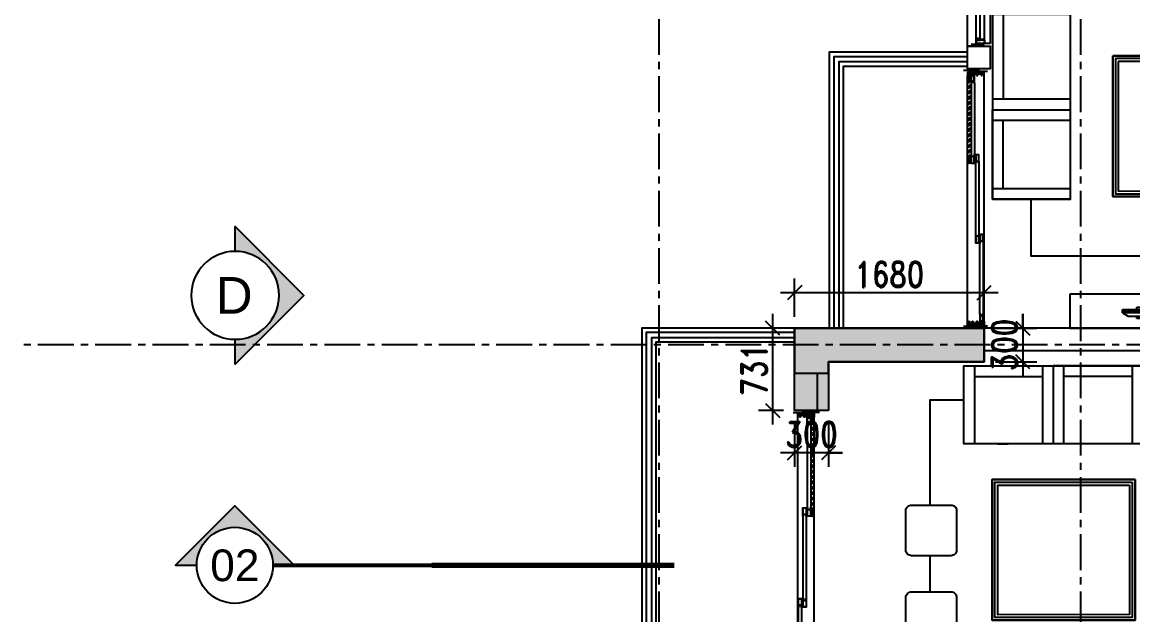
# Model space of a CAD drawing. Header units: millimetres. Extents: x 2061841 to 105821645, y -77612 to 48520811.
# Drawn here: x 105418332 to 105428181, y 48490466 to 48495724 of the extents above; entities that cross this region are included whole.
import ezdxf
from ezdxf.enums import TextEntityAlignment as Align

# ---------------------------------------------------------------- set-up
doc = ezdxf.new("R2010")
doc.units = ezdxf.units.MM
doc.header["$LTSCALE"] = 10
doc.header["$MEASUREMENT"] = 0
doc.linetypes.add('xa_type A_Seventh floor plan$0$HIDDEN2', pattern=[4.7625, 3.175, -1.5875])
doc.linetypes.add('XR_type A_TYP_GRID$0$CENTER', pattern=[50.8, 31.75, -6.35, 6.35, -6.35])
for name, color, linetype in [('AS-COLS', 2, 'Continuous'), ('DIM', 8, 'Continuous'), ('S-OPENING', 6, 'Continuous'), ('xa_type A_Seventh floor plan$0$A-ANNO-SYMB', 215, 'Continuous'), ('xa_type A_Seventh floor plan$0$A-FLOR-HRAL', 200, 'Continuous'), ('xa_type A_Seventh floor plan$0$A-FURN-MOVE', 54, 'Continuous'), ('xa_type A_Seventh floor plan$0$A-GLAZ-FRAM', 74, 'Continuous'), ('xa_type A_Seventh floor plan$0$A-WALL', 3, 'Continuous'), ('xa_type A_Seventh floor plan$0$A-WALL-CILL', 140, 'Continuous'), ('xa_type A_Seventh floor plan$0$A-WALL-FNSH', 8, 'Continuous'), ('XR_type A_TYP_COL$0$AS-COLS', 2, 'Continuous'), ('XR_type A_TYP_COL$0$AS-COLS-PATT', 253, 'Continuous'), ('XR_type A_TYP_GRID$0$AS-GRID', 24, 'XR_type A_TYP_GRID$0$CENTER')]:
    doc.layers.add(name, color=color, linetype=linetype)
doc.layers.add('S-STRCOL HATCH', color=33, linetype='Continuous', lineweight=9)
doc.styles.add('200', font='romand.shx', dxfattribs={"width": 0.8, "height": 225})
doc.styles.add('xa_type A_Seventh floor plan$0$arial', font='arial.ttf')
doc.dimstyles.new('GR1', dxfattribs={"dimtxt": 225, "dimasz": 125, "dimexe": 125, "dimexo": 100, "dimgap": 50, "dimtad": 1, "dimdec": 0, "dimzin": 3, "dimdsep": 46, "dimtxsty": '200', "dimblk1": 'OBLIQUE', "dimblk2": 'OBLIQUE', "dimsah": 1, "dimcen": 0.0625, "dimdle": 125, "dimclrd": 3, "dimclre": 3, "dimclrt": 2, "dimadec": 0, "dimazin": 0, "dimtfac": 1, "dimtdec": 0, "dimtix": 1, "dimtmove": 0, "dimatfit": 3, "dimfxl": 1, "dimtolj": 1, "dimtzin": 0, "dimarcsym": 0})

# ---------------------------------------------------------------- blocks, each defined once
blk = doc.blocks.new('xa_type A_Seventh floor plan$0$Alframe Door 3T+W')
for p, q in [((35, 145.7), (0, 145.7)), ((0, 145.7), (0, 0)), ((1.3, 2), (1.3, 143.7)), ((1.3, 143.7), (16.1, 143.7)), ((16.1, 143.7), (16.1, 2)), ((18, 129.5), (18, 144.2)), ((18, 144.2), (35, 144.2)), ((34.1, 129.5), (18, 129.5)), ((18, 90), (18, 119.5)), ((18, 119.5), (34.1, 119.5)), ((35, 144.2), (35, 145.7)), ((0, 0), (35, 0)), ((16.1, 2), (1.3, 2)), ((34.1, 90), (18, 90)), ((18, 50.5), (18, 80)), ((18, 80), (34.1, 80)), ((34.1, 50.5), (18, 50.5)), ((18, 16.9), (18, 40.5)), ((18, 40.5), (34.1, 40.5)), ((34.8, 16.9), (18, 16.9)), ((18, 1.5), (18, 11.1)), ((18, 11.1), (34.8, 11.1)), ((35, 1.5), (18, 1.5)), ((35, 0), (35, 1.5))]:
    blk.add_line(p, q)
for centre, start, end in [((22.8, 124.5), 336, 24), ((22.8, 85), 336, 24), ((22.8, 45.5), 336, 24), ((22.8, 14), 346.32448, 13.67552)]:
    blk.add_arc(centre, 12.3, start, end)
blk = doc.blocks.new('xa_type A_Seventh floor plan$0$Alframe Win shutter wmesh')
for points in [[(7.5, -46), (7.5, 0), (4.5, 0), (4.5, -1.2), (6.2, -1.2), (6.2, -13.1), (-6.2, -13.1), (-6.2, -1.2), (-4.5, -1.2), (-4.5, 0), (-7.5, 0), (-7.5, -50), (-1, -50), (-1, -48), (-2, -48), (-2, -49), (-6.2, -49), (-6.2, -46)], [(6.2, -14.1), (-6.2, -14.1), (-6.2, -45), (6.2, -45)]]:
    blk.add_lwpolyline(points, close=True)
blk = doc.blocks.new('xa_type A_Seventh floor plan$0$Al frame Door shutter 1')
blk.add_lwpolyline([(8, -60), (15, -60), (15, 15), (8, 15), (8, 13.5), (13.5, 13.5), (13.5, 0), (-13.5, 0), (-13.5, 13.5), (-8, 13.5), (-8, 15), (-15, 15), (-15, -60), (-8, -60), (-8, -58.5), (-13.5, -58.5), (-13.5, -45), (13.5, -45), (13.5, -58.5), (8, -58.5), (8, -60)])
blk.add_lwpolyline([(-13.5, -43.5), (13.5, -43.5), (13.5, -1.5), (-13.5, -1.5)], close=True)
blk = doc.blocks.new('xa_type A_Seventh floor plan$0$Al frame Door shutter 2')
for p, q in [((-8, 75), (-15, 75)), ((-13.5, 60), (-13.5, 73.5)), ((-13.5, 73.5), (-8, 73.5)), ((13.5, 60), (-13.5, 60)), ((13.5, 58.5), (-13.5, 58.5)), ((-13.5, 58.5), (-13.5, 1.5)), ((-13.5, 1.5), (13.5, 1.5)), ((-8, 73.5), (-8, 75)), ((15, 75), (8, 75)), ((8, 75), (8, 73.5)), ((8, 73.5), (13.5, 73.5)), ((13.5, 73.5), (13.5, 60)), ((13.5, 1.5), (13.5, 58.5)), ((15, 34.5), (15, 75)), ((15, 34.5), (18.5, 34.5)), ((19, 33.2), (15, 33.2)), ((21.3, 37.3), (18.5, 34.5)), ((22.2, 36.4), (19, 33.2)), ((22.2, 36.4), (21.3, 37.3))]:
    blk.add_line(p, q)
blk.add_lwpolyline([(-15, 75), (-15, 0), (15, 0), (15, 33.2)])
blk = doc.blocks.new('*U309')
for p, q in [((49.9, 178.8), (2550.1, 178.8)), ((123.9, 172.6), (855, 172.6)), ((123.9, 142.6), (855, 142.6)), ((1661.1, 133.1), (930, 133.1)), ((1661.1, 103.1), (930, 103.1)), ((49.9, 33.1), (2541.1, 33.1)), ((2476.1, 93.6), (1736.1, 93.6)), ((2476.1, 63.6), (1736.1, 63.6))]:
    blk.add_line(p, q)
at = {"linetype": 'xa_type A_Seventh floor plan$0$HIDDEN2'}
for p, q in [((1707.1, 54.6), (2505.1, 54.6)), ((2501.1, 39.6), (1711.1, 39.6))]:
    blk.add_line(p, q, dxfattribs=at)
at = {"color": 251}
for points in [[(25, 80.9), (0, 80.9), (25, 130.9), (0, 130.9), (25, 80.9), (25, 130.9)], [(2575, 80.9), (2600, 80.9), (2575, 130.9), (2600, 130.9), (2575, 80.9), (2575, 130.9)]]:
    blk.add_lwpolyline(points, dxfattribs=at)
at = {"layer": 'xa_type A_Seventh floor plan$0$A-WALL-FNSH'}
for p, q in [((20, 130.9), (20, 220)), ((2580, 130.9), (2580, 220)), ((15, 80.9), (15, -15)), ((2585, 80.9), (2585, -15))]:
    blk.add_line(p, q, dxfattribs=at)
blk.add_blockref('xa_type A_Seventh floor plan$0$Alframe Door 3T+W', (25, 33.1))
at = {"xscale": -1}
for name, p, rotation in [('xa_type A_Seventh floor plan$0$Al frame Door shutter 1', (63.9, 157.6), 90), ('xa_type A_Seventh floor plan$0$Al frame Door shutter 2', (930, 157.6), 90), ('xa_type A_Seventh floor plan$0$Al frame Door shutter 2', (855, 118.1), 270), ('xa_type A_Seventh floor plan$0$Al frame Door shutter 2', (1736.1, 118.1), 90), ('xa_type A_Seventh floor plan$0$Al frame Door shutter 2', (1661.1, 78.6), 270), ('xa_type A_Seventh floor plan$0$Al frame Door shutter 1', (2536.1, 78.6), 270), ('xa_type A_Seventh floor plan$0$Alframe Win shutter wmesh', (2551.1, 47.1), 270)]:
    blk.add_blockref(name, p, dxfattribs=dict(at, rotation=rotation))
blk.add_blockref('xa_type A_Seventh floor plan$0$Alframe Door 3T+W', (2575, 33.1), dxfattribs=at)
at = {"rotation": 90.00000000000001}
blk.add_blockref('xa_type A_Seventh floor plan$0$Alframe Win shutter wmesh', (1661.1, 47.1), dxfattribs=at)
blk = doc.blocks.new('*U314')
for p, q in [((49.9, 168.2), (2250.1, 168.2)), ((123.9, 162), (756, 162)), ((123.9, 132), (756, 132)), ((1463.1, 122.5), (831, 122.5)), ((49.9, 22.5), (2241.1, 22.5)), ((1463.1, 92.5), (831, 92.5)), ((2176.1, 83), (1538.1, 83)), ((2176.1, 53), (1538.1, 53))]:
    blk.add_line(p, q)
at = {"linetype": 'xa_type A_Seventh floor plan$0$HIDDEN2'}
for p, q in [((1509.1, 44), (2205.1, 44)), ((2201.1, 29), (1513.1, 29))]:
    blk.add_line(p, q, dxfattribs=at)
at = {"color": 251}
for points in [[(25, 70.4), (0, 70.4), (25, 120.4), (0, 120.4), (25, 70.4), (25, 120.4)], [(2275, 70.4), (2300, 70.4), (2275, 120.4), (2300, 120.4), (2275, 70.4), (2275, 120.4)]]:
    blk.add_lwpolyline(points, dxfattribs=at)
at = {"layer": 'xa_type A_Seventh floor plan$0$A-WALL-FNSH'}
for p, q in [((20, 120.4), (20, 198.8)), ((2280, 120.4), (2280, 198.8)), ((15, 70.4), (15, -15)), ((2285, 70.4), (2285, -15))]:
    blk.add_line(p, q, dxfattribs=at)
blk.add_blockref('xa_type A_Seventh floor plan$0$Alframe Door 3T+W', (25, 22.5))
at = {"xscale": -1}
for name, p, rotation in [('xa_type A_Seventh floor plan$0$Al frame Door shutter 1', (63.9, 147), 90), ('xa_type A_Seventh floor plan$0$Al frame Door shutter 2', (831, 147), 90), ('xa_type A_Seventh floor plan$0$Al frame Door shutter 2', (756, 107.5), 270), ('xa_type A_Seventh floor plan$0$Al frame Door shutter 2', (1538.1, 107.5), 90), ('xa_type A_Seventh floor plan$0$Al frame Door shutter 2', (1463.1, 68), 270), ('xa_type A_Seventh floor plan$0$Al frame Door shutter 1', (2236.1, 68), 270), ('xa_type A_Seventh floor plan$0$Alframe Win shutter wmesh', (2251.1, 36.5), 270)]:
    blk.add_blockref(name, p, dxfattribs=dict(at, rotation=rotation))
blk.add_blockref('xa_type A_Seventh floor plan$0$Alframe Door 3T+W', (2275, 22.5), dxfattribs=at)
at = {"rotation": 90.00000000000001}
blk.add_blockref('xa_type A_Seventh floor plan$0$Alframe Win shutter wmesh', (1463.1, 36.5), dxfattribs=at)
blk = doc.blocks.new('*U335')
blk.add_hatch(color=256).paths.add_polyline_path([(2.999, 0), (4.686, 0), (0, 4.686), (-4.686, 0), (-2.999, 0, -1), (2.999, 0)])
blk.add_lwpolyline([(2.999, 0), (4.686, 0), (0, 4.686), (-4.686, 0), (-2.999, 0)])
at = {"const_width": 0.3}
blk.add_lwpolyline([(15.505, 0), (2.999, 0)], dxfattribs=at)
blk.add_circle((0, 0), 2.999)
at = {"style": 'xa_type A_Seventh floor plan$0$arial'}
blk.add_attdef('A', text='', height=2.499, dxfattribs=at).set_placement((0, 0), align=Align.MIDDLE_CENTER)
blk = doc.blocks.new('xa_type A_Seventh floor plan$0$Tag Elevation')
blk.add_hatch(color=256).paths.add_polyline_path([(2.9988, 0), (4.685625, 0), (0, 4.685625), (-4.685625, 0), (-2.9988, 0, -1), (2.9988, 0)])
blk.add_lwpolyline([(2.9988, 0), (4.685625, 0), (0, 4.685625), (-4.685625, 0), (-2.9988, 0)])
blk.add_circle((0, 0), 2.9988)
at = {"style": 'xa_type A_Seventh floor plan$0$arial'}
blk.add_attdef('A', text='', height=2.499, dxfattribs=at).set_placement((0, 0), align=Align.MIDDLE_CENTER)
blk = doc.blocks.new('xa_type A_Seventh floor plan$0$TAG')
at = {"layer": 'xa_type A_Seventh floor plan$0$A-ANNO-SYMB', "ltscale": 30, "const_width": 50}
blk.add_lwpolyline([(1013585.9, -113012.1), (1015737.7, -113012.1)], dxfattribs=at)
at = {"layer": 'xa_type A_Seventh floor plan$0$A-ANNO-SYMB'}
ref = blk.add_blockref('xa_type A_Seventh floor plan$0$Tag Elevation', (1011844.4, -110616.6), dxfattribs=dict(at, xscale=-130.1333541546751, yscale=130.1333541546751, zscale=130.1333541546751, rotation=270))
ref.add_attrib('A', 'D', dxfattribs={"layer": '0', "height": 325.2, "style": 'xa_type A_Seventh floor plan$0$arial'}).set_placement((1011835.3, -110616.6), align=Align.MIDDLE_CENTER)
at = {"layer": 'xa_type A_Seventh floor plan$0$A-ANNO-SYMB', "xscale": 112.5, "yscale": 112.5, "zscale": 112.5}
blk.add_blockref('*U335', (1011841.6, -113012.1), dxfattribs=at).add_auto_attribs({'A': '02'})
blk = doc.blocks.new('xa_type A_Seventh floor plan$0$Win clip')
for points in [[(14, 1.1), (14, 9), (17.6, 9), (17.6, 7.8), (18.8, 7.8), (18.8, 9), (20, 9), (20, 10.2), (0, 10.2), (0, 0), (3.4, 0), (3.4, -1.2), (2, -1.2), (2, -2.4), (4.6, -2.4), (4.6, 0), (16.8, 0), (16.8, -1.2), (15.4, -1.2), (15.4, -2.4), (18, -2.4), (18, 1.1)], [(1.2, 9), (12.7, 9), (12.7, 1.1), (1.2, 1.1)]]:
    blk.add_lwpolyline(points, close=True)
at = {"layer": 'Defpoints'}
blk.add_line((28, 2.7), (22, 2.7), dxfattribs=at)
blk = doc.blocks.new('*U338')
for p, q in [((70.2, 100.1), (940, 100.1)), ((60, 25.1), (940, 25.1)), ((70.4, 65.4), (940.2, 65.4))]:
    blk.add_line(p, q)
at = {"color": 251}
for p, q in [((0, 87.6), (25, 87.6)), ((25, 87.6), (0, 37.6)), ((0, 87.6), (25, 37.6)), ((25, 37.6), (0, 37.6)), ((1000, 87.6), (975, 87.6)), ((975, 87.6), (1000, 37.6)), ((1000, 87.6), (975, 37.6)), ((975, 37.6), (1000, 37.6))]:
    blk.add_line(p, q, dxfattribs=at)
for points in [[(62.5, 70.1), (62.5, 66.6), (55, 66.6), (55, 85.3), (58.8, 85.3), (58.8, 83.6), (60, 83.6), (60, 88.4), (58.8, 88.4), (58.8, 86.7), (55, 86.7), (55, 98.8), (58.8, 98.8), (58.8, 97.1), (60, 97.1), (60, 100.1), (25, 100.1), (25, 25.1), (60, 25.1), (60, 65.4), (70, 65.4), (70, 70.1)], [(937.5, 70.1), (937.5, 66.6), (945, 66.6), (945, 85.3), (941.2, 85.3), (941.2, 83.6), (940, 83.6), (940, 88.4), (941.2, 88.4), (941.2, 86.7), (945, 86.7), (945, 98.8), (941.2, 98.8), (941.2, 97.1), (940, 97.1), (940, 100.1), (975, 100.1), (975, 25.1), (940, 25.1), (940, 65.4), (930, 65.4), (930, 70.1)], [(69, 69.1), (67.8, 69.1), (67.8, 70.1), (70, 70.1), (67.8, 70.1), (67.8, 69.1), (69, 69.1), (69, 66.6), (63.5, 66.6), (63.5, 69.1)], [(931, 69.1), (932.2, 69.1), (932.2, 70.1), (930, 70.1), (932.2, 70.1), (932.2, 69.1), (931, 69.1), (931, 66.6), (936.5, 66.6), (936.5, 69.1)]]:
    blk.add_lwpolyline(points)
for points in [[(58.8, 26.3), (26.2, 26.3), (26.2, 98.9), (53.8, 98.9), (53.8, 65.4), (58.8, 65.4)], [(941.2, 26.3), (973.8, 26.3), (973.8, 98.9), (946.2, 98.9), (946.2, 65.4), (941.2, 65.4)], [(64.7, 80.1), (64.7, 79.1), (63.5, 79.1), (64.7, 79.1), (64.7, 80.1), (62.5, 80.1)], [(935.3, 80.1), (935.3, 79.1), (936.5, 79.1), (935.3, 79.1), (935.3, 80.1), (937.5, 80.1)]]:
    blk.add_lwpolyline(points, close=True)
at = {"layer": 'xa_type A_Seventh floor plan$0$A-WALL-CILL'}
blk.add_line((975, -25), (25, -25), dxfattribs=at)
blk.add_lwpolyline([(0, 145.1), (0, 175.1), (1000, 175.1), (1000, 145.1)], dxfattribs=at)
at = {"layer": 'xa_type A_Seventh floor plan$0$A-WALL-FNSH'}
for p, q in [((14.8, 87.6), (14.8, 145.1)), ((985.2, 87.6), (985.2, 145.1)), ((25, -25), (25, 35.1)), ((975, -25), (975, 35.1))]:
    blk.add_line(p, q, dxfattribs=at)
at = {"rotation": 270}
blk.add_blockref('xa_type A_Seventh floor plan$0$Win clip', (60, 100.1), dxfattribs=at)
at = {"xscale": -1, "rotation": 90}
blk.add_blockref('xa_type A_Seventh floor plan$0$Win clip', (940, 100.1), dxfattribs=at)
blk = doc.blocks.new('xa_type A_Seventh floor plan$0$tv')
for p, q in [((-500.5, 0), (-500.5, -20.1)), ((339.9, 0), (-500.5, 0)), ((339.9, -20.1), (339.9, 0)), ((-626.3, -50.3), (-576, -20.1)), ((465.7, -50.3), (-626.3, -50.3)), ((-626.3, -50.3), (-626.3, -80.5)), ((465.7, -50.3), (-626.3, -50.3)), ((-626.3, -65.4), (465.7, -65.4)), ((-626.3, -80.5), (465.7, -80.5)), ((-576, -20.1), (415.4, -20.1)), ((-500.5, -80.5), (-500.5, -100.6)), ((339.9, -100.6), (339.9, -80.5)), ((415.4, -20.1), (465.7, -50.3)), ((465.7, -80.5), (465.7, -50.3)), ((-500.5, -100.6), (339.9, -100.6))]:
    blk.add_line(p, q)
blk = doc.blocks.new('xa_type A_Seventh floor plan$0$drsf')
at = {"layer": 'xa_type A_Seventh floor plan$0$A-FURN-MOVE'}
for p, q in [((5040393.1, 3532375.7, 0), (5040393.1, 3533068.7, 0)), ((5040393.1, 3532375.7, 0), (5040393.1, 3533068.7, 0)), ((5040393.1, 3532375.7, 0), (5040393.1, 3533068.7, 0)), ((5042210.8, 3532375.7, 0), (5042210.7, 3533068.7, 0)), ((5042304.2, 3532375.7, 0), (5042304.2, 3533068.6, 0)), ((5039769.6, 3532600.7, 0), (5039456.7, 3532913.6, 0)), ((5039769.7, 3532913.6, 0), (5039456.7, 3532600.7, 0)), ((5040393.1, 3532975.2, 0), (5042210.7, 3532975.1, 0)), ((5040999, 3532375.7, 0), (5040999, 3532975.2, 0)), ((5041604.8, 3532375.7, 0), (5041604.9, 3532975.1, 0)), ((5039301.4, 3532373.9, 0), (5039301.4, 3531431.1, 0)), ((5042210.7, 3532375.6, 0), (5040299.6, 3532375.8, 0)), ((5039301.4, 3532280.4, 0), (5039994.4, 3532280.4, 0)), ((5039394.9, 3532280.4), (5039394.9, 3531524.6, 0)), ((5039994.3, 3531224.5, 0), (5039994.4, 3531830.4, 0)), ((5039994.3, 3531524.5, 0), (5039301.4, 3531524.6, 0)), ((5039301.3, 3530638.2, 0), (5039301.4, 3531431.1, 0)), ((5039301.4, 3531431.1, 0), (5039994.3, 3531431, 0)), ((5039301.4, 3531431.1, 0), (5039994.3, 3531431, 0)), ((5039994.3, 3531337.5, 0), (5039301.4, 3531337.6, 0)), ((5039394.9, 3530731.7), (5039394.9, 3531337.6, 0)), ((5039301.3, 3530731.7, 0), (5039994.3, 3530731.7, 0)), ((5039994.3, 3530638.2, 0), (5039301.3, 3530638.2, 0))]:
    blk.add_line(p, q, dxfattribs=at)
at = {"layer": 'xa_type A_Seventh floor plan$0$A-FURN-MOVE', "elevation": 0}
for points in [[(5039345.4, 3532488.6), (5039914.5, 3532488.6), (5039914.6, 3533041.5), (5039345.5, 3533041.5)], [(5039914.5, 3532488.6), (5039345.4, 3532488.6), (5039345.5, 3533041.5), (5039914.6, 3533041.5)], [(5039345.5, 3533041.5), (5039914.6, 3533041.5), (5039914.5, 3532488.6), (5039345.4, 3532488.6)], [(5040299.6, 3532375.8), (5040299.6, 3533068.7), (5042304.2, 3533068.6), (5042304.2, 3532375.6)], [(5039994.3, 3530638.2), (5039994.4, 3532373.9), (5039301.4, 3532373.9), (5039301.3, 3530638.2)], [(5040367.4, 3531911), (5040367.3, 3530661), (5041634.4, 3530660.9), (5041634.5, 3531910.9)], [(5040367.4, 3531911), (5041634.5, 3531910.9), (5041634.4, 3530660.9), (5040367.3, 3530661)], [(5040392.3, 3531886), (5040392.3, 3530686), (5041609.5, 3530685.9), (5041609.5, 3531885.9)]]:
    blk.add_lwpolyline(points, close=True, dxfattribs=at)
for points in [[(5042187, 3530133.5), (5039644.9, 3530133.6), (5039644.9, 3530638.2), (5039994.3, 3530638.2), (5039994.4, 3532373.9), (5039645, 3532373.9), (5039645, 3532488.6), (5039914.5, 3532488.6), (5039914.5, 3532765), (5040299.6, 3532765), (5040299.6, 3532375.8), (5041885.3, 3532375.7), (5041885.3, 3532375.7), (5042187.1, 3532375.6), (5042187.1, 3531683.8), (5041999.3, 3531683.8, 0.414214), (5041949.3, 3531633.8), (5041949.3, 3531283.8, 0.414214), (5041999.3, 3531233.8), (5042187.1, 3531233.8), (5042187, 3530913.3), (5041999.3, 3530913.3, 0.414214), (5041949.2, 3530863.3), (5041949.2, 3530513.3, 0.414214), (5041999.2, 3530463.3), (5042187, 3530463.3)], [(5041999.3, 3531233.8), (5042349.3, 3531233.8, 0.414214), (5042399.3, 3531283.8), (5042399.3, 3531633.8, 0.414214), (5042349.3, 3531683.8), (5041999.3, 3531683.8, 0.414214), (5041949.3, 3531633.8), (5041949.3, 3531283.8, 0.414214)], [(5041999.3, 3531233.8), (5042349.3, 3531233.8, 0.414214), (5042399.3, 3531283.8), (5042399.3, 3531633.8, 0.414214), (5042349.3, 3531683.8), (5041999.3, 3531683.8, 0.414214), (5041949.3, 3531633.8), (5041949.3, 3531283.8, 0.414214)], [(5041999.2, 3530463.3), (5042349.2, 3530463.3, 0.414214), (5042399.2, 3530513.3), (5042399.2, 3530863.3, 0.414214), (5042349.3, 3530913.3), (5041999.3, 3530913.3, 0.414214), (5041949.2, 3530863.3), (5041949.2, 3530513.3, 0.414214)], [(5041999.2, 3530463.3), (5042349.2, 3530463.3, 0.414214), (5042399.2, 3530513.3), (5042399.2, 3530863.3, 0.414214), (5042349.3, 3530913.3), (5041999.3, 3530913.3, 0.414214), (5041949.2, 3530863.3), (5041949.2, 3530513.3, 0.414214)]]:
    blk.add_lwpolyline(points, format="xyb", close=True, dxfattribs=at)
blk.add_lwpolyline([(5040417.3, 3531861), (5040417.3, 3530711), (5041584.5, 3530710.9), (5041584.5, 3531860.9), (5040417.3, 3531861)], dxfattribs=at)
at = {"layer": 'xa_type A_Seventh floor plan$0$A-FURN-MOVE'}
blk.add_circle((5039613.2, 3532757.1, 0), 182.9, dxfattribs=at)
blk = doc.blocks.new('xa_type A_Seventh floor plan$0$sad')
at = {"layer": 'xa_type A_Seventh floor plan$0$A-FURN-MOVE'}
for p, q in [((5039047.3, 3529168.6, 0), (5039840.2, 3529168.7, 0)), ((5039047.4, 3528475.7, 0), (5039047.3, 3529168.6, 0)), ((5039140.8, 3529168.6, 0), (5039140.9, 3528475.7, 0)), ((5039140.8, 3529075.1), (5039746.7, 3529075.1, 0)), ((5039746.7, 3528475.7, 0), (5039746.7, 3529168.7, 0)), ((5040633, 3529168.7, 0), (5039840.2, 3529168.7, 0)), ((5039840.2, 3529168.7, 0), (5039840.2, 3528475.7, 0)), ((5039840.2, 3529168.7, 0), (5039840.2, 3528475.7, 0)), ((5039933.7, 3528475.7, 0), (5039933.7, 3529168.7, 0)), ((5040539.6, 3529075.2), (5039933.7, 3529075.1, 0)), ((5040539.6, 3529168.7, 0), (5040539.6, 3528475.7, 0)), ((5040633.1, 3528475.7, 0), (5040633, 3529168.7, 0)), ((5041163, 3528700.7, 0), (5041475.9, 3529013.6, 0)), ((5041163, 3529013.6, 0), (5041475.9, 3528700.7, 0)), ((5039347.4, 3528475.7, 0), (5039440.9, 3528475.7, 0)), ((5040046.7, 3528475.7, 0), (5039440.9, 3528475.7, 0)), ((5040938.3, 3528473.9, 0), (5041631.3, 3528473.9, 0)), ((5041631.4, 3526469.3, 0), (5041631.3, 3528473.9, 0)), ((5040938.3, 3528380.4, 0), (5040938.4, 3526469.3, 0)), ((5040938.4, 3528380.5, 0), (5041631.4, 3528380.4, 0)), ((5041537.8, 3526562.8, 0), (5041537.7, 3528380.4, 0)), ((5040938.3, 3527774.5, 0), (5041537.8, 3527774.5, 0)), ((5040938.4, 3527168.6, 0), (5041537.8, 3527168.7, 0)), ((5040938.4, 3526562.8, 0), (5041631.4, 3526562.8, 0)), ((5040938.4, 3526562.8, 0), (5041631.4, 3526562.8, 0)), ((5040938.4, 3526562.8, 0), (5041631.4, 3526562.8, 0)), ((5040938.4, 3526469.3, 0), (5041631.4, 3526469.3, 0))]:
    blk.add_line(p, q, dxfattribs=at)
at = {"layer": 'xa_type A_Seventh floor plan$0$A-FURN-MOVE', "elevation": 0}
for points in [[(5040633.1, 3528475.7), (5039047.4, 3528475.7), (5039047.3, 3529168.6), (5040633, 3529168.7)], [(5041587.2, 3528588.6), (5041018.1, 3528588.6), (5041018.1, 3529141.5), (5041587.2, 3529141.5)], [(5041018.1, 3528588.6), (5041587.2, 3528588.6), (5041587.2, 3529141.5), (5041018.1, 3529141.5)], [(5041587.2, 3529141.5), (5041018.1, 3529141.5), (5041018.1, 3528588.6), (5041587.2, 3528588.6)], [(5040938.4, 3526469.3), (5041631.4, 3526469.3), (5041631.3, 3528473.9), (5040938.3, 3528473.9)], [(5040565.3, 3528161), (5040565.4, 3526911), (5039298.2, 3526910.9), (5039298.2, 3528160.9)], [(5040565.3, 3528161), (5039298.2, 3528160.9), (5039298.2, 3526910.9), (5040565.4, 3526911)], [(5040540.3, 3528136), (5040540.4, 3526936), (5039323.2, 3526935.9), (5039323.2, 3528135.9)]]:
    blk.add_lwpolyline(points, close=True, dxfattribs=at)
for points in [[(5038745.7, 3526469.2), (5041287.8, 3526469.3), (5041287.8, 3526469.3), (5040938.4, 3526469.3), (5040938.3, 3528473.9), (5041287.7, 3528473.9), (5041287.7, 3528588.6), (5041018.1, 3528588.6), (5041018.1, 3528865), (5040633.1, 3528865), (5040633.1, 3528475.7), (5039047.4, 3528475.7), (5039047.3, 3528864.9), (5038745.5, 3528864.9), (5038745.6, 3527933.8), (5038933.4, 3527933.8, -0.414214), (5038983.4, 3527883.8), (5038983.4, 3527533.8, -0.414214), (5038933.4, 3527483.8), (5038745.6, 3527483.8), (5038745.6, 3527163.3), (5038933.4, 3527163.3, -0.414214), (5038983.4, 3527113.3), (5038983.4, 3526763.3, -0.414214), (5038933.4, 3526713.3), (5038745.6, 3526713.3)], [(5038933.4, 3527483.8), (5038583.4, 3527483.8, -0.414214), (5038533.4, 3527533.8), (5038533.4, 3527883.8, -0.414214), (5038583.4, 3527933.8), (5038933.4, 3527933.8, -0.414214), (5038983.4, 3527883.8), (5038983.4, 3527533.8, -0.414214)], [(5038933.4, 3527483.8), (5038583.4, 3527483.8, -0.414214), (5038533.4, 3527533.8), (5038533.4, 3527883.8, -0.414214), (5038583.4, 3527933.8), (5038933.4, 3527933.8, -0.414214), (5038983.4, 3527883.8), (5038983.4, 3527533.8, -0.414214)], [(5038933.4, 3526713.3), (5038583.4, 3526713.3, -0.414214), (5038533.4, 3526763.3), (5038533.4, 3527113.3, -0.414214), (5038583.4, 3527163.3), (5038933.4, 3527163.3, -0.414214), (5038983.4, 3527113.3), (5038983.4, 3526763.3, -0.414214)], [(5038933.4, 3526713.3), (5038583.4, 3526713.3, -0.414214), (5038533.4, 3526763.3), (5038533.4, 3527113.3, -0.414214), (5038583.4, 3527163.3), (5038933.4, 3527163.3, -0.414214), (5038983.4, 3527113.3), (5038983.4, 3526763.3, -0.414214)]]:
    blk.add_lwpolyline(points, format="xyb", close=True, dxfattribs=at)
blk.add_lwpolyline([(5040515.3, 3528111), (5040515.4, 3526961), (5039348.2, 3526960.9), (5039348.2, 3528110.9), (5040515.3, 3528111)], dxfattribs=at)
at = {"layer": 'xa_type A_Seventh floor plan$0$A-FURN-MOVE'}
blk.add_circle((5041319.5, 3528857.1, 0), 182.9, dxfattribs=at)
blk = doc.blocks.new('_Oblique')
at = {"color": 0, "linetype": 'ByBlock', "lineweight": -2}
blk.add_line((-0.5, -0.5), (0.5, 0.5), dxfattribs=at)
blk = doc.blocks.new('*D390')
at = {"layer": 'Defpoints', "color": 0, "transparency": 16777216}
for p in [(2229.7, 14434.1), (2229.7, 14120.5), (3909.7, 14120.5)]:
    blk.add_point(p, dxfattribs=at)
at = {"layer": 'DIM', "color": 3, "lineweight": -2, "transparency": 16777216}
for p, q in [((2229.7, 14220.5), (2229.7, 14559.1)), ((3909.7, 14220.5), (3909.7, 14559.1)), ((4034.7, 14434.1), (2104.7, 14434.1))]:
    blk.add_line(p, q, dxfattribs=at)
at = {"layer": 'DIM', "color": 3, "linetype": 'ByBlock', "lineweight": -2, "transparency": 16777216, "xscale": 125, "yscale": 125, "zscale": 125, "rotation": 180}
blk.add_blockref('_Oblique', (2229.7, 14434.1), dxfattribs=at)
at = {"layer": 'DIM', "color": 3, "linetype": 'ByBlock', "lineweight": -2, "transparency": 16777216, "xscale": 125, "yscale": 125, "zscale": 125}
blk.add_blockref('_Oblique', (3909.7, 14434.1), dxfattribs=at)
at = {"layer": 'DIM', "color": 2, "transparency": 16777216, "insert": (3069.7, 14596.6), "char_height": 225, "attachment_point": 5, "style": '200'}
blk.add_mtext('\\A1;1680', dxfattribs=at)
blk = doc.blocks.new('*D391')
at = {"layer": 'Defpoints', "color": 0, "transparency": 16777216}
for p in [(2229.7, 14120.5), (2034.5, 13389.9), (2229.8, 13389.9)]:
    blk.add_point(p, dxfattribs=at)
at = {"layer": 'DIM', "color": 3, "lineweight": -2, "transparency": 16777216}
for p, q in [((2034.5, 14245.5), (2034.5, 13264.9)), ((2129.7, 14120.5), (1909.5, 14120.5)), ((2129.8, 13389.9), (1909.5, 13389.9))]:
    blk.add_line(p, q, dxfattribs=at)
at = {"layer": 'DIM', "color": 3, "linetype": 'ByBlock', "lineweight": -2, "transparency": 16777216, "xscale": 125, "yscale": 125, "zscale": 125}
for p, rotation in [((2034.5, 14120.5), 90), ((2034.5, 13389.9), 270)]:
    blk.add_blockref('_Oblique', p, dxfattribs=dict(at, rotation=rotation))
at = {"layer": 'DIM', "color": 2, "transparency": 16777216, "insert": (1872, 13755.2), "char_height": 225, "attachment_point": 5, "rotation": 90, "style": '200'}
blk.add_mtext('\\A1;731', dxfattribs=at)
blk = doc.blocks.new('*D392')
at = {"layer": 'Defpoints', "color": 0, "transparency": 16777216}
for p in [(2229.8, 13389.9), (2529.8, 13389.9), (2229.8, 13013.7)]:
    blk.add_point(p, dxfattribs=at)
at = {"layer": 'DIM', "color": 3, "lineweight": -2, "transparency": 16777216}
for p, q in [((2229.8, 13289.9), (2229.8, 12888.7)), ((2529.8, 13289.9), (2529.8, 12888.7)), ((2654.8, 13013.7), (2104.8, 13013.7)), ((2229.8, 13013.7), (2104.8, 13013.7)), ((2529.8, 13013.7), (2654.8, 13013.7))]:
    blk.add_line(p, q, dxfattribs=at)
at = {"layer": 'DIM', "color": 3, "linetype": 'ByBlock', "lineweight": -2, "transparency": 16777216, "xscale": 125, "yscale": 125, "zscale": 125}
blk.add_blockref('_Oblique', (2229.8, 13013.7), dxfattribs=at)
at = {"layer": 'DIM', "color": 3, "linetype": 'ByBlock', "lineweight": -2, "transparency": 16777216, "xscale": 125, "yscale": 125, "zscale": 125, "rotation": 180}
blk.add_blockref('_Oblique', (2529.8, 13013.7), dxfattribs=at)
at = {"layer": 'DIM', "color": 2, "transparency": 16777216, "insert": (2379.8, 13176.2), "char_height": 225, "attachment_point": 5, "style": '200'}
blk.add_mtext('\\A1;300', dxfattribs=at)
blk = doc.blocks.new('*D393')
at = {"layer": 'Defpoints', "color": 0, "transparency": 16777216}
for p in [(3909.7, 14120.5), (3909.7, 13820.5), (4252.8, 13820.5)]:
    blk.add_point(p, dxfattribs=at)
at = {"layer": 'DIM', "color": 3, "lineweight": -2, "transparency": 16777216}
for p, q in [((4252.8, 14245.5), (4252.8, 13695.5)), ((4252.8, 14120.5), (4252.8, 14245.5)), ((4009.7, 14120.5), (4377.8, 14120.5)), ((4009.7, 13820.5), (4377.8, 13820.5)), ((4252.8, 13820.5), (4252.8, 13695.5))]:
    blk.add_line(p, q, dxfattribs=at)
at = {"layer": 'DIM', "color": 3, "linetype": 'ByBlock', "lineweight": -2, "transparency": 16777216, "xscale": 125, "yscale": 125, "zscale": 125}
for p, rotation in [((4252.8, 14120.5), 270), ((4252.8, 13820.5), 90)]:
    blk.add_blockref('_Oblique', p, dxfattribs=dict(at, rotation=rotation))
at = {"layer": 'DIM', "color": 2, "transparency": 16777216, "insert": (4090.3, 13970.5), "char_height": 225, "attachment_point": 5, "rotation": 90, "style": '200'}
blk.add_mtext('\\A1;300', dxfattribs=at)
blk = doc.blocks.new('G$CDE8A9FAD')
at = {"layer": 'S-STRCOL HATCH'}
h = blk.add_hatch(color=256, dxfattribs=at)
h.dxf.hatch_style = 1
h.paths.add_polyline_path([(2529.8, 13389.9), (2229.8, 13389.9), (2229.7, 14120.5), (3909.7, 14120.5), (3909.7, 13820.5), (2529.7, 13820.5), (2529.8, 13389.9)])
at = {"layer": 'AS-COLS', "color": 1, "elevation": 0}
blk.add_lwpolyline([(2529.8, 13389.9), (2229.8, 13389.9), (2229.7, 14120.5), (3909.7, 14120.5), (3909.7, 13820.5), (2529.7, 13820.5)], close=True, dxfattribs=at)
at = {"layer": 'DIM'}
for base, p1, p2, picture, middle in [((2229.7, 14434.1, 0), (3909.7, 14120.5), (2229.7, 14120.5), '*D390', (3069.7, 14596.6, 0)), ((2229.8, 13013.7, 0), (2529.8, 13389.9), (2229.8, 13389.9), '*D392', (2379.8, 13176.2, 0))]:
    dim = blk.add_linear_dim(base=base, p1=p1, p2=p2, dimstyle='GR1', dxfattribs=at)
    dim.commit()
    dim.dimension.update_dxf_attribs({"geometry": picture, "text_midpoint": middle})
for base, p1, p2, picture, middle in [((2034.5, 13389.9, 0), (2229.7, 14120.5), (2229.8, 13389.9), '*D391', (1872, 13755.2, 0)), ((4252.8, 13820.5, 0), (3909.7, 14120.5), (3909.7, 13820.5), '*D393', (4090.3, 13970.5, 0))]:
    dim = blk.add_linear_dim(base=base, p1=p1, p2=p2, angle=90, dimstyle='GR1', dxfattribs=at)
    dim.commit()
    dim.dimension.update_dxf_attribs({"geometry": picture, "text_midpoint": middle})
blk = doc.blocks.new('TOWER-A TYPICAL FLOOR FRAMING PLAN N')
at = {"layer": 'XR_type A_TYP_COL$0$AS-COLS-PATT'}
h = blk.add_hatch(color=256, dxfattribs=at)
h.dxf.hatch_style = 1
h.paths.add_polyline_path([(102663862.1, 48590724.7), (102663862.1, 48591024.7), (102662182.1, 48591024.7), (102662182.1, 48590624.7), (102662482.1, 48590624.7), (102662482.1, 48590724.7)])
at = {"layer": 'xa_type A_Seventh floor plan$0$A-FLOR-HRAL', "elevation": 0}
for points in [[(102662491.2, 48591024.7), (102662491.2, 48593474.7), (102663716.2, 48593474.7)], [(102662531.2, 48591024.7), (102662531.2, 48593434.7), (102663716.2, 48593434.7)], [(102662576.2, 48591024.7), (102662576.2, 48593389.7), (102663716.2, 48593389.7)], [(102662616.2, 48591024.7), (102662616.2, 48593349.7), (102663716.2, 48593349.7)], [(102662182.1, 48591024.7), (102660826.7, 48591024.7), (102660826.7, 48585214.7)], [(102662182.1, 48590984.7), (102660866.7, 48590984.7), (102660866.7, 48585214.7)], [(102662182.1, 48590939.7), (102660911.7, 48590939.7), (102660911.7, 48585214.7)], [(102662182.1, 48590899.7), (102660951.7, 48590899.7), (102660951.7, 48585214.7)]]:
    blk.add_lwpolyline(points, dxfattribs=at)
at = {"layer": 'xa_type A_Seventh floor plan$0$A-FURN-MOVE', "elevation": 0}
blk.add_lwpolyline([(102664621.8, 48591324.5), (102664621.8, 48591024.5), (102667171.8, 48591024.4), (102667171.8, 48591324.4)], close=True, dxfattribs=at)
at = {"layer": 'xa_type A_Seventh floor plan$0$A-WALL', "elevation": 0}
blk.add_lwpolyline([(102663814.1, 48593325), (102663716.2, 48593325), (102663716.2, 48593525), (102663916.2, 48593525), (102663916.2, 48593325)], close=True, dxfattribs=at)
for points in [[(102666271.8, 48591024.7), (102663862, 48591025)], [(102663862.1, 48590824.7), (102666271.8, 48590824.7)], [(102662382.1, 48590624.7), (102662382.1, 48590294.1), (102662182.1, 48590294.1), (102662182.1, 48590624.7)]]:
    blk.add_lwpolyline(points, dxfattribs=at)
at = {"layer": 'XR_type A_TYP_COL$0$AS-COLS', "elevation": 0}
blk.add_lwpolyline([(102663862.1, 48590724.7), (102663862.1, 48591024.7), (102662182.1, 48591024.7), (102662182.1, 48590624.7), (102662482.1, 48590624.7), (102662482.1, 48590724.7)], close=True, dxfattribs=at)
at = {"layer": 'XR_type A_TYP_GRID$0$AS-GRID'}
for p, q in [((102660976.6, 48610531), (102660976.6, 48574150.4)), ((102664716.6, 48610531), (102664716.6, 48574150.4)), ((102691349.4, 48590874.7), (102655331.9, 48590874.7))]:
    blk.add_line(p, q, dxfattribs=at)
blk.add_blockref('xa_type A_Seventh floor plan$0$TAG', (101645376, 48701931.8))
at = {"layer": 'AS-COLS', "color": 6}
blk.add_blockref('G$CDE8A9FAD', (102659952.3, 48576904.6), dxfattribs=at)
at = {"layer": 'xa_type A_Seventh floor plan$0$A-FURN-MOVE', "xscale": -1, "rotation": 179.9968149912647}
blk.add_blockref('xa_type A_Seventh floor plan$0$tv', (102665716.3, 48591109.1), dxfattribs=at)
at = {"layer": 'xa_type A_Seventh floor plan$0$A-GLAZ-FRAM'}
for name, p, rotation in [('*U338', (102663891.4, 48593525), 90.00318500873543), ('*U309', (102662387.9, 48587694.1), 90)]:
    blk.add_blockref(name, p, dxfattribs=dict(at, rotation=rotation))
at = {"layer": 'xa_type A_Seventh floor plan$0$A-GLAZ-FRAM', "xscale": -1, "rotation": 270}
blk.add_blockref('*U314', (102663693.7, 48591025), dxfattribs=at)
at = {"layer": 'xa_type A_Seventh floor plan$0$A-WALL'}
for name, p in [('xa_type A_Seventh floor plan$0$drsf', (97624635.2, 45061530.2, 0)), ('xa_type A_Seventh floor plan$0$sad', (97624635.2, 45061520.9, 0))]:
    blk.add_blockref(name, p, dxfattribs=at)

msp = doc.modelspace()

# ---------------------------------------------------------------- block references
at = {"layer": 'S-OPENING'}
msp.add_blockref('TOWER-A TYPICAL FLOOR FRAMING PLAN N', (2763000.3, -98014.7), dxfattribs=at)

doc.saveas('drawing.dxf')
